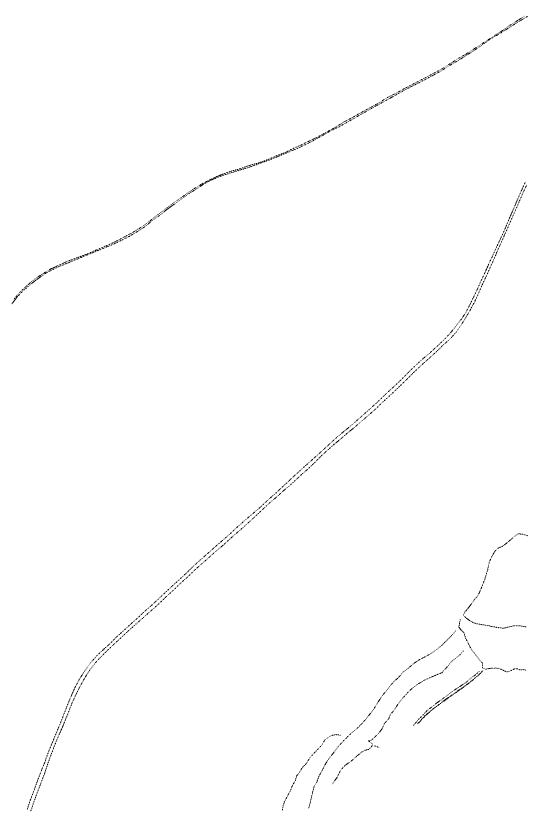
# Model space of a CAD drawing. Extents: x 682410 to 689460, y 7661803 to 7669124.
# Drawn here: x 684830 to 685259, y 7667440 to 7668108 of the extents above; entities that cross this region are included whole.
import ezdxf

# ---------------------------------------------------------------- set-up
doc = ezdxf.new("R2010")
doc.units = 0
doc.header["$MEASUREMENT"] = 0
doc.linetypes.add('DOT', pattern=[0.25, 0, -0.25])
doc.layers.add('02 TOE_Line', color=1, linetype='DOT', lineweight=20)

msp = doc.modelspace()

# ---------------------------------------------------------------- linework, layer by layer
at = {"layer": '02 TOE_Line'}
for points in [[(685261.56, 7668107.5, 4430.25), (685255.63, 7668104, 4430.68), (685247.63, 7668099, 4431.4), (685239.88, 7668094, 4432.19), (685232.25, 7668089.5, 4433.02), (685224.88, 7668084.5, 4433.89), (685217.63, 7668079.5, 4434.76), (685210.56, 7668075, 4435.52), (685203.5, 7668070.5, 4436.22), (685196.56, 7668066.5, 4436.8), (685189.5, 7668062, 4437.33), (685182.31, 7668058, 4437.7), (685174.81, 7668054, 4438), (685167.06, 7668050, 4438.19), (685159.12, 7668046, 4438.25), (685152.87, 7668042.5, 4438.17), (685146.56, 7668039, 4438.16), (685140.19, 7668035.5, 4438.25), (685133.88, 7668032, 4438.39), (685127.63, 7668028.5, 4438.56), (685121.44, 7668025, 4438.67), (685115.25, 7668021.5, 4438.75), (685109.12, 7668018, 4438.75), (685102.94, 7668014.5, 4438.62), (685096.69, 7668011.5, 4438.47), (685090.38, 7668008, 4438.39), (685084.06, 7668004.5, 4438.4), (685077.75, 7668001, 4438.52), (685069.44, 7667997, 4438.82), (685061.12, 7667993.5, 4439.29), (685052.69, 7667990, 4439.88), (685044.31, 7667986.5, 4440.44), (685035.88, 7667983.5, 4440.99), (685027.62, 7667980.5, 4441.5), (685019.44, 7667978, 4441.96), (685011.38, 7667975.5, 4442.43), (685003.5, 7667973, 4442.92), (684996.12, 7667970, 4443.37), (684989.12, 7667966.5, 4443.74), (684982.44, 7667962, 4444.17), (684976.06, 7667958, 4444.42), (684969.88, 7667953.5, 4444.58), (684963.5, 7667949, 4444.61), (684957.25, 7667944.5, 4444.51), (684951.06, 7667939.5, 4444.44), (684944.81, 7667935, 4444.37), (684938.75, 7667930, 4444.47), (684932.56, 7667926, 4444.67), (684925.81, 7667922, 4444.9), (684918.81, 7667918.5, 4445.19), (684911.56, 7667915, 4445.4), (684904.25, 7667912, 4445.59), (684896.81, 7667909, 4445.81), (684889.5, 7667906, 4445.94), (684882.25, 7667903, 4446.03), (684875, 7667900, 4446.23), (684867.75, 7667897, 4446.6), (684861, 7667894, 4447.12), (684854.75, 7667890.5, 4447.65), (684847.56, 7667885.5, 4448.21), (684841.19, 7667880.5, 4448.57), (684835.69, 7667875.5, 4448.82), (684830.88, 7667870.5, 4448.82), (684826.25, 7667864.5, 4448.57)], [(684828.25, 7667869, 4448.81), (684833.69, 7667875, 4448.91), (684839.5, 7667880.5, 4448.66), (684845.94, 7667886, 4448.32), (684852.19, 7667890, 4447.88), (684859.56, 7667894.5, 4447.22), (684866.25, 7667897.5, 4446.73), (684873.75, 7667901, 4446.33), (684881.69, 7667904, 4446.1), (684889.88, 7667907, 4445.9), (684898.12, 7667910.5, 4445.74), (684906.25, 7667914, 4445.58), (684914.06, 7667917.5, 4445.33), (684921.63, 7667921.5, 4445.04), (684929.06, 7667925.5, 4444.74), (684936.25, 7667930, 4444.5), (684943.13, 7667935, 4444.36), (684950.12, 7667940.5, 4444.42), (684957.31, 7667946, 4444.44), (684964.88, 7667951.5, 4444.57), (684972.19, 7667956.5, 4444.55), (684979.31, 7667961.5, 4444.33), (684986.63, 7667966, 4443.98), (684994.25, 7667970, 4443.57), (685002.13, 7667973.5, 4443.04), (685010.38, 7667976.5, 4442.44), (685019, 7667979, 4441.94), (685027.75, 7667982, 4441.44), (685036.62, 7667984.5, 4440.91), (685043.25, 7667987, 4440.47), (685050, 7667990, 4440), (685056.81, 7667992.5, 4439.53), (685063.69, 7667996, 4439.1), (685070.75, 7667999, 4438.76), (685077.81, 7668002.5, 4438.49), (685085.06, 7668006, 4438.39), (685092.31, 7668010, 4438.43), (685099.56, 7668014, 4438.56), (685106.94, 7668018.5, 4438.69), (685114.31, 7668022.5, 4438.75), (685121.62, 7668026.5, 4438.64), (685128.88, 7668030.5, 4438.48), (685136.12, 7668034.5, 4438.28), (685143.31, 7668039, 4438.15), (685150.44, 7668042.5, 4438.13), (685157.5, 7668046.5, 4438.22), (685164.31, 7668050, 4438.17), (685171.06, 7668053.5, 4438.03), (685177.75, 7668057, 4437.83), (685184.25, 7668060.5, 4437.54), (685190.62, 7668064, 4437.18), (685196.94, 7668068, 4436.72), (685203.19, 7668072, 4436.16), (685209.38, 7668075.5, 4435.57), (685215.56, 7668079.5, 4434.9), (685221.69, 7668083.5, 4434.13), (685227.94, 7668087.5, 4433.38), (685234.19, 7668091.5, 4432.68), (685240.5, 7668095.5, 4432.02), (685246.81, 7668100, 4431.36), (685253.19, 7668104, 4430.79), (685259.63, 7668108, 4430.31)], [(685259.94, 7667968, 4433.55), (685256.94, 7667961.5, 4434.34), (685253.19, 7667953, 4435.47), (685249.56, 7667944.5, 4436.53), (685246.06, 7667936.5, 4437.53), (685242.75, 7667928.5, 4438.5), (685239.38, 7667921, 4439.39), (685236, 7667914, 4440.19), (685232.75, 7667906.5, 4440.99), (685229.56, 7667900, 4441.8), (685226.56, 7667893, 4442.55), (685222.94, 7667885.5, 4443.34), (685219.62, 7667878, 4444.05), (685216.25, 7667871, 4444.76), (685213.19, 7667864.5, 4445.36), (685209.75, 7667858, 4445.87), (685205.81, 7667852, 4446.24), (685201.44, 7667846.5, 4446.5), (685196.69, 7667840.5, 4446.71), (685191, 7667834.5, 4446.82), (685184.62, 7667828.5, 4446.91), (685179.19, 7667823.5, 4446.82), (685173.25, 7667818.5, 4446.69), (685167.19, 7667813, 4446.57), (685161, 7667807, 4446.48), (685154.62, 7667800.5, 4446.38), (685148.19, 7667794.5, 4446.28), (685141.62, 7667788.5, 4446.24), (685135, 7667782, 4446.23), (685128.25, 7667776, 4446.29), (685121.5, 7667770, 4446.28), (685114.81, 7667764, 4446.28), (685108.19, 7667758.5, 4446.29), (685101.44, 7667753, 4446.27), (685094.94, 7667747, 4446.33), (685088.44, 7667741, 4446.35), (685081.69, 7667735, 4446.39), (685074.94, 7667729, 4446.35), (685068.31, 7667723, 4446.29), (685061.81, 7667717, 4446.24), (685055.38, 7667711, 4446.14), (685049, 7667705, 4446), (685042.63, 7667699.5, 4445.83), (685036.25, 7667693.5, 4445.55), (685029.88, 7667688, 4445.26), (685023.5, 7667682.5, 4445.02), (685017.12, 7667677, 4444.75), (685010.75, 7667671, 4444.45), (685004.44, 7667665.5, 4444.13), (684998.19, 7667660, 4443.84), (684991.94, 7667654.5, 4443.54), (684985.69, 7667649, 4443.28), (684979.56, 7667643.5, 4443.06), (684973.5, 7667637.5, 4442.78), (684967.5, 7667632, 4442.59), (684961.5, 7667626.5, 4442.39), (684955.56, 7667621, 4442.19), (684949.75, 7667615.5, 4441.96), (684943.81, 7667610, 4441.74), (684938, 7667605, 4441.47), (684932.25, 7667599.5, 4441.15), (684926.5, 7667594.5, 4440.89), (684920.56, 7667589, 4440.66), (684915, 7667584, 4440.4), (684909.63, 7667578.5, 4440.2), (684904.06, 7667573.5, 4440.14), (684898.69, 7667568.5, 4440.16), (684893.81, 7667563, 4440.22), (684888.19, 7667555.5, 4440.34), (684883.44, 7667548, 4440.55), (684879.5, 7667540.5, 4440.68), (684876.19, 7667533, 4440.85), (684873.12, 7667525.5, 4440.95), (684870.06, 7667517.5, 4441.05), (684867.06, 7667510, 4441.14), (684863.94, 7667502.5, 4441.14), (684860.62, 7667494.5, 4441.32), (684857.37, 7667486.5, 4441.7), (684854.31, 7667478, 4442.36), (684851.06, 7667470, 4443.12), (684848.06, 7667462, 4444), (684845.38, 7667454.5, 4444.8), (684842.25, 7667446.5, 4445.54), (684839.62, 7667438.5, 4446.33)], [(684842.56, 7667437, 4446.26), (684845.31, 7667445, 4445.42), (684848.44, 7667453.5, 4444.63), (684851.62, 7667462, 4443.78), (684854.13, 7667468.5, 4443.08), (684856.5, 7667475.5, 4442.39), (684858.88, 7667482.5, 4441.89), (684861.38, 7667489, 4441.53), (684864.12, 7667496, 4441.27), (684866.94, 7667502.5, 4441.17), (684869.81, 7667509, 4441.12), (684872.62, 7667516, 4441.06), (684875.38, 7667523, 4440.95), (684878.19, 7667530, 4440.82), (684881.25, 7667536.5, 4440.66), (684884.56, 7667543, 4440.48), (684888.25, 7667549.5, 4440.34), (684892.31, 7667556, 4440.21), (684896.94, 7667562, 4440.1), (684902.06, 7667567.5, 4440.01), (684907.62, 7667573, 4439.99), (684913.5, 7667578.5, 4440.13), (684919.44, 7667584, 4440.38), (684925.37, 7667589.5, 4440.66), (684931.5, 7667595, 4440.97), (684937.75, 7667600.5, 4441.26), (684944, 7667606, 4441.56), (684950.19, 7667611.5, 4441.8), (684956.38, 7667617.5, 4442.03), (684962.5, 7667623, 4442.25), (684968.63, 7667629, 4442.44), (684974.81, 7667634.5, 4442.68), (684981, 7667640.5, 4442.89), (684987.19, 7667646, 4443.13), (684993.44, 7667651.5, 4443.37), (684999.56, 7667657, 4443.65), (685005.62, 7667662, 4443.91), (685011.5, 7667667.5, 4444.17), (685017.31, 7667672.5, 4444.45), (685023, 7667677.5, 4444.7), (685028.5, 7667682.5, 4444.98), (685033.88, 7667687.5, 4445.27), (685039.25, 7667692.5, 4445.57), (685044.56, 7667697.5, 4445.85), (685049.94, 7667702, 4446), (685055.38, 7667707, 4446.09), (685060.81, 7667711.5, 4446.16), (685066.19, 7667716.5, 4446.19), (685071.56, 7667721.5, 4446.19), (685076.81, 7667726, 4446.19), (685082.06, 7667731, 4446.23), (685087.44, 7667736.5, 4446.25), (685092.88, 7667741.5, 4446.26), (685098.44, 7667746.5, 4446.28), (685104.06, 7667751, 4446.24), (685109.69, 7667756, 4446.19), (685115.38, 7667760.5, 4446.15), (685121.06, 7667765.5, 4446.12), (685126.94, 7667770.5, 4446.1), (685132.69, 7667775.5, 4446.08), (685138.25, 7667781, 4446.06), (685143.75, 7667786, 4446.04), (685149.13, 7667791, 4446.1), (685154.38, 7667796, 4446.19), (685159.5, 7667801, 4446.28), (685166, 7667807.5, 4446.43), (685172.38, 7667813.5, 4446.56), (685178.56, 7667819, 4446.66), (685184.69, 7667824.5, 4446.75), (685190.75, 7667830.5, 4446.72), (685196.44, 7667835.5, 4446.58), (685201.38, 7667841, 4446.44), (685205.56, 7667847, 4446.27), (685209.94, 7667854, 4445.93), (685213.69, 7667860.5, 4445.49), (685217.19, 7667867, 4444.85), (685220.31, 7667874, 4444.2), (685223.19, 7667880.5, 4443.57), (685226.5, 7667887.5, 4442.86), (685230, 7667895.5, 4442.07), (685233.06, 7667902, 4441.3), (685235.94, 7667909, 4440.6), (685238.88, 7667915.5, 4439.85), (685241.94, 7667922.5, 4439.03), (685245.06, 7667929.5, 4438.19), (685248.19, 7667936.5, 4437.35), (685251.31, 7667943.5, 4436.47), (685254.5, 7667951, 4435.55), (685257.75, 7667958.5, 4434.61), (685261.12, 7667965.5, 4433.64)], [(685261.58, 7667669.41, 4372.38), (685257.64, 7667670.81, 4372.48), (685253.48, 7667670.85, 4372.29), (685250.16, 7667668.41, 4372.22), (685247.18, 7667665.74, 4372.21), (685244.08, 7667663.19, 4372.13), (685240.77, 7667660.52, 4372.36), (685237.04, 7667659.02, 4372.36), (685233.98, 7667656.06, 4372.26), (685231.77, 7667652.41, 4372.11), (685230.11, 7667648.7, 4371.93), (685228.8, 7667644.9, 4371.8), (685228.05, 7667640.72, 4371.83), (685226.88, 7667636.75, 4371.61), (685225.71, 7667632.93, 4371.61), (685224.21, 7667629.2, 4371.61), (685222.79, 7667625.36, 4371.53), (685221.11, 7667621.41, 4371.43), (685218.99, 7667617.72, 4371.23), (685216.94, 7667615.69, 4371.21), (685214.07, 7667611.53, 4370.97), (685211.22, 7667607.8, 4370.91), (685208.87, 7667605.04, 4370.97), (685207.35, 7667602.3, 4371.07), (685209.99, 7667599.88, 4371.35), (685213.17, 7667597.57, 4371.41), (685216.91, 7667595.56, 4371.27), (685219.88, 7667594.96, 4371.24), (685222.84, 7667594.37, 4371.21), (685227.6, 7667593.68, 4371.11), (685232.49, 7667592.63, 4371.17), (685237.26, 7667591.79, 4371.2), (685241.43, 7667591.35, 4371.14), (685245.92, 7667592.41, 4371.12), (685250.41, 7667593.47, 4371.11), (685255.25, 7667593.39, 4370.98), (685260.75, 7667592.33, 4371.01)], [(685260.24, 7667555.98, 4350.11), (685257.51, 7667556.48, 4350.34), (685255.37, 7667556.24, 4350.01), (685252.96, 7667557.12, 4350.6), (685250.64, 7667557.05, 4350.6), (685248.05, 7667555.84, 4349.67), (685245.39, 7667554.43, 4348.6), (685242.54, 7667555.06, 4349), (685239.98, 7667556.38, 4349.8), (685237.81, 7667557.23, 4350.04), (685235.44, 7667557.79, 4350.04), (685231.55, 7667557.62, 4349.48), (685228.68, 7667557.28, 4349.1), (685226.02, 7667556.66, 4348.3), (685223.75, 7667557.94, 4348.91), (685223.81, 7667561.79, 4351.67), (685221.57, 7667563.99, 4352.94), (685217.95, 7667568.86, 4355.61), (685216.54, 7667570.54, 4356.65), (685214.45, 7667573.32, 4358.45), (685212.54, 7667576.74, 4360.64), (685211.47, 7667578.88, 4361.98), (685209.48, 7667582.79, 4364.43), (685208.85, 7667584.89, 4365.52), (685207.78, 7667587.74, 4366.93), (685205.84, 7667589.55, 4366.89), (685203.67, 7667592.38, 4366.85), (685204.03, 7667594.43, 4368.06), (685204.57, 7667596.41, 4369.24), (685204.95, 7667599.03, 4370.61)], [(685201.24, 7667589.37, 4366.83), (685198.18, 7667585.72, 4366.54), (685194.51, 7667582.05, 4366.36), (685189.58, 7667577.11, 4366.08), (685185.26, 7667573.56, 4365.76), (685180.17, 7667569.87, 4365.67), (685174.47, 7667566.82, 4365.71), (685169.97, 7667564.47, 4365.76), (685165.72, 7667561.66, 4365.47), (685161.18, 7667557.67, 4365.78), (685156.66, 7667554.2, 4365.51), (685152.38, 7667549.3, 4365.36), (685149.24, 7667546.7, 4365.03), (685145.56, 7667542.48, 4364.98), (685142.13, 7667538.05, 4364.87), (685139.05, 7667534.35, 4364.56), (685136.02, 7667529.68, 4364.45), (685132.45, 7667523.96, 4364.26), (685129.15, 7667519.6, 4364.08), (685125.85, 7667515.19, 4364.01), (685121.54, 7667510.48, 4364.11), (685116.66, 7667505.53, 4364.01), (685113.2, 7667503.07, 4363.59), (685109.59, 7667499.44, 4363.61), (685106.12, 7667496.03, 4363.42), (685102.24, 7667491.77, 4363.45), (685098.12, 7667486.36, 4363.36), (685094.01, 7667481.22, 4363.19), (685091.12, 7667476.58, 4362.86), (685088.45, 7667471.46, 4362.58), (685085.83, 7667466.71, 4362.4), (685083.95, 7667461.61, 4362.25), (685081.7, 7667458.14, 4361.55), (685079.91, 7667451.08, 4361.24), (685078.54, 7667444.97, 4360.86), (685077, 7667439.16, 4360.6)], [(685207.53, 7667572.18, 4360.83), (685204.54, 7667568.8, 4360.96), (685197.79, 7667563.48, 4360.96), (685193.5, 7667558.33, 4360.08), (685189.47, 7667553.83, 4358.9), (685183.95, 7667551.61, 4359.63), (685175.2, 7667547.82, 4360.08), (685167.98, 7667543.47, 4360.05), (685162.03, 7667538.55, 4360.24), (685155.83, 7667531.74, 4359.92), (685152.52, 7667527.5, 4359.88), (685148.96, 7667521.99, 4359.29), (685146.16, 7667518.85, 4359.05), (685144.47, 7667514.8, 4358.85), (685141.12, 7667511.19, 4359.15), (685138.86, 7667506.34, 4358.83), (685135.63, 7667502.2, 4358.64), (685129.22, 7667496.24, 4358.74), (685127.23, 7667496.71, 4359.66), (685127.58, 7667496.01, 4358.37), (685129.51, 7667494.88, 4356.69), (685131.18, 7667493.55, 4355.34), (685129.95, 7667491.26, 4355.03), (685127.72, 7667489.14, 4355.17), (685124.55, 7667488.32, 4356.09), (685121.66, 7667486.75, 4356.7), (685117.55, 7667483.32, 4357.24), (685112.6, 7667478.93, 4357.47), (685108.14, 7667475.95, 4357.8), (685103.96, 7667471.66, 4358.22), (685101.07, 7667465.56, 4357.99), (685096.85, 7667459.7, 4357.87)], [(685220.83, 7667555.03, 4348.77), (685217.92, 7667552.1, 4348.66), (685215.01, 7667550.01, 4348.76), (685212.12, 7667547.78, 4348.61), (685210.2, 7667545.93, 4348.44), (685205.29, 7667542.62, 4348.42), (685201.62, 7667540.27, 4348.38), (685197.91, 7667537.63, 4348.32), (685194.39, 7667535.03, 4348.19), (685190.97, 7667532.54, 4348.04), (685188.49, 7667530.57, 4347.91), (685185.05, 7667528.3, 4347.81), (685181.34, 7667525.28, 4347.59), (685179.03, 7667523.49, 4347.59), (685176.59, 7667521.5, 4347.54), (685173.82, 7667518.43, 4347.45), (685169.81, 7667514.58, 4347.42), (685167.92, 7667512.24, 4347.38), (685165.2, 7667509.02, 4347.3)], [(685224.26, 7667555.6, 4347.89), (685222.65, 7667553.86, 4347.96), (685220.24, 7667551.54, 4347.82), (685219.24, 7667550.58, 4347.92), (685217.51, 7667549.37, 4347.83), (685215.69, 7667547.73, 4347.72), (685213.85, 7667546.23, 4347.76), (685212.06, 7667544.84, 4347.73), (685210.12, 7667543.45, 4347.7), (685208.09, 7667541.92, 4347.66), (685206.12, 7667540.49, 4347.68), (685204.19, 7667539.2, 4347.64), (685202.17, 7667537.64, 4347.53), (685200.16, 7667536.19, 4347.56), (685198.08, 7667534.74, 4347.47), (685194.97, 7667532.49, 4347.43), (685193.28, 7667531.22, 4347.4), (685191.19, 7667529.81, 4347.45), (685189.88, 7667528.99, 4347.27), (685188.02, 7667527.58, 4347.23), (685186.02, 7667526.03, 4347.16), (685183.74, 7667524.36, 4347.05), (685181.75, 7667523.06, 4346.95), (685179.89, 7667521.35, 4346.8), (685177.92, 7667519.64, 4346.71), (685176.07, 7667517.94, 4346.74), (685174.08, 7667515.92, 4346.65), (685172.27, 7667514.15, 4346.64), (685170.6, 7667512.23, 4346.58), (685168.8, 7667510.32, 4346.57)], [(685223.48, 7667555.28, 4348.12), (685220.26, 7667551.84, 4347.8), (685217.15, 7667549.31, 4347.69), (685214.1, 7667546.76, 4347.61), (685210.61, 7667544.01, 4347.6), (685207.04, 7667541.53, 4347.53), (685202.38, 7667538.16, 4347.48), (685198.6, 7667535.39, 4347.56), (685194.34, 7667532.58, 4347.47), (685190.42, 7667529.76, 4347.22), (685187, 7667527.05, 4346.93), (685184.38, 7667525.24, 4346.96), (685182.09, 7667523.33, 4346.87), (685180.08, 7667521.82, 4346.7), (685176.77, 7667518.98, 4346.58), (685174.66, 7667517.1, 4346.53), (685173.81, 7667516.11, 4346.55), (685171.06, 7667513.26, 4346.43), (685168.95, 7667510.88, 4346.33)], [(685103.79, 7667501.06, 4367.31), (685100.12, 7667501.56, 4368.62), (685095.8, 7667500.75, 4369.88), (685090.67, 7667497.15, 4370.07), (685088.13, 7667492.72, 4369.81), (685078.38, 7667482.58, 4370.43), (685075.03, 7667477.15, 4370.36), (685071.63, 7667473.81, 4370.8), (685069.46, 7667469.97, 4370.89), (685066.84, 7667466.72, 4371.49), (685065.8, 7667462.93, 4371.49), (685063.39, 7667458.7, 4371.62), (685061.45, 7667454.02, 4371.74), (685058.34, 7667448.18, 4372.48), (685056.52, 7667444.73, 4372.62), (685055.32, 7667440.68, 4373.02), (685054.68, 7667437, 4372.94)], [(685136.61, 7667490.62, 4352.1), (685132.2, 7667492.26, 4354.29)]]:
    msp.add_polyline3d(points, dxfattribs=at)

doc.saveas('drawing.dxf')
